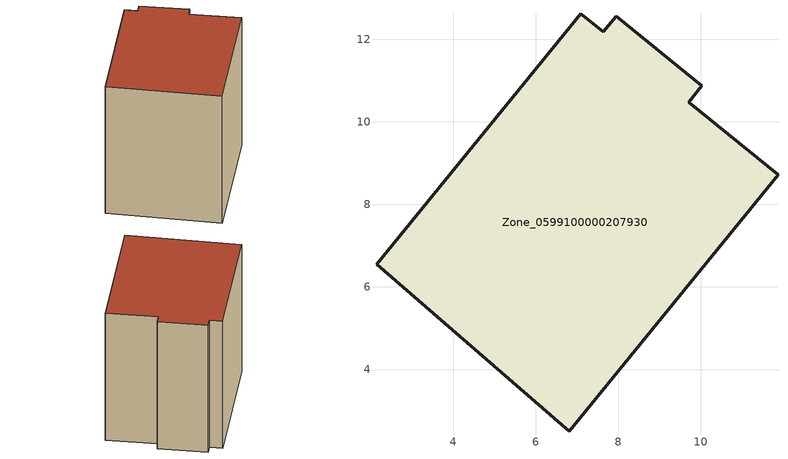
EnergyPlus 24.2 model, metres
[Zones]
Zone_0599100000207930
 floor ground (C_G): 6.82,2.5 2.15,6.55 7.1,12.62 7.63,12.18 7.96,12.56 10.02,10.88 9.71,10.48 11.87,8.71 z0
 wall outside (C_F): 10.02,10.88 7.96,12.56 7.63,12.18 7.1,12.62 2.15,6.55 6.82,2.5 11.87,8.71 9.71,10.48 10.02,10.88 z0:7.7
 roof outside (C_R): 6.82,2.5 11.87,8.71 9.71,10.48 10.02,10.88 7.96,12.56 7.63,12.18 7.1,12.62 2.15,6.55 z7.7
[BUILDING]
Pand.0599100000207930: North Axis=0; Terrain=City; Loads Convergence Tolerance Value=0.04; Temperature Convergence Tolerance Value=0.4; Solar Distribution=FullExterior; Maximum Number of Warmup Days=25; Minimum Number of Warmup Days=1
[Site:Location]
Rotterdam.The.Hague.AP_ZH_NLD Design_Conditions: Latitude=51.96; Longitude=4.45; Time Zone=1; Elevation=-4.5
[SITE:GROUNDTEMPERATURE:BUILDINGSURFACE]
18, 18, 18, 18, 18, 18, 18, 18, 18, 18, 18, 18
[MATERIAL] Thermal Absorptance=0.9; Solar Absorptance=0.7; Visible Absorptance=0.7
Name | Roughness | Thickness | Conductivity | Density | Specific Heat
G.TI.1946-1964 | MediumSmooth | 0.15 | 1 | 540 | 1210
F.TI.1946-1964 | Rough | 0.3 | 0.857143 | 1920 | 840
R.TI.1946-1964 | MediumRough | 0.2 | 0.277778 | 1500 | 1000
[CONSTRUCTION]
C_G: G.TI.1946-1964
C_F: F.TI.1946-1964
C_R: R.TI.1946-1964
[ZONE]
Zone_0599100000207930: Type=1; Multiplier=1; Ceiling Height=Autocalculate; Volume=Autocalculate; Floor Area=autocalculate; Part of Total Floor Area=Yes
[ZONEINFILTRATION:DESIGNFLOWRATE]
Infil_Zone_0599100000207930: Zone or ZoneList or Space or SpaceList=Zone_0599100000207930; Schedule=AlwaysOn; Design Flow Rate Calculation Method=Flow/Area; Flow Rate per Floor Area=0.003; Constant Term Coefficient=1; Temperature Term Coefficient=0; Velocity Term Coefficient=0; Velocity Squared Term Coefficient=0
[HVACTEMPLATE:ZONE:IDEALLOADSAIRSYSTEM]
Zone_0599100000207930: Maximum Heating Supply Air Temperature=50; Minimum Cooling Supply Air Temperature=13; Maximum Heating Supply Air Humidity Ratio=0.0156; Minimum Cooling Supply Air Humidity Ratio=0.0077; Heating Limit=NoLimit; Cooling Limit=NoLimit; Dehumidification Control Type=ConstantSensibleHeatRatio; Cooling Sensible Heat Ratio=0.7; Dehumidification Setpoint=60; Humidification Control Type=None; Humidification Setpoint=30; Outdoor Air Method=None; Outdoor Air Flow Rate per Person=0.00944; Outdoor Air Flow Rate per Zone Floor Area=0; Outdoor Air Flow Rate per Zone=0; Demand Controlled Ventilation Type=None; Outdoor Air Economizer Type=NoEconomizer; Heat Recovery Type=None; Sensible Heat Recovery Effectiveness=0.7; Latent Heat Recovery Effectiveness=0.65
[ZONECONTROL:THERMOSTAT]
ThermostatControl_Zone_0599100000207930: Zone or ZoneList=Zone_0599100000207930; Control Type Schedule=DualSetpointControlType; Control 1=Thermostat_Zone_0599100000207930; Temperature Difference Between Cutout And Setpoint=0
[THERMOSTATSETPOINT:DUALSETPOINT]
Thermostat_Zone_0599100000207930: Heating Setpoint Temperature Schedule=HeatingSetpoint_Zone_0599100000207930; Cooling Setpoint Temperature Schedule=CoolingSetpoint_Zone_0599100000207930
[SCHEDULE:COMPACT]
HeatingSetpoint_Zone_0599100000207930: Through: 12/31, For: AllDays, Until: 24:00, 21
CoolingSetpoint_Zone_0599100000207930: Through: 12/31, For: AllDays, Until: 24:00, 24
DualSetpointControlType: Through: 12/31, For: AllDays, Until: 24:00, 4
AlwaysOn: Through: 12/31, For: AllDays, Until: 24:00, 1
